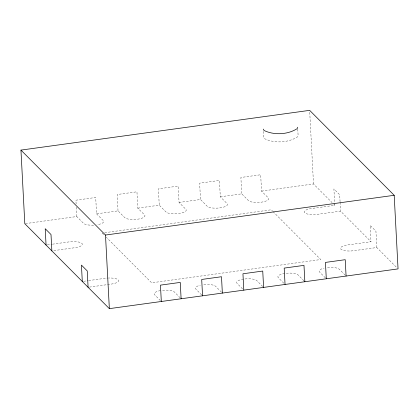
<?xml version="1.0" encoding="UTF-8"?>
<svg xmlns="http://www.w3.org/2000/svg" width="419" height="419" viewBox="0 0 419 419"><rect width="100%" height="100%" fill="white"/><g stroke="black" fill="none" stroke-linecap="round" stroke-linejoin="round"><path stroke-width="0.31" stroke-dasharray="2.1 1.57" d="M25.449 223.615L76.771 216.55L83.538 223.343A10.328 3.174 -3 0 0 93.673 225.144M76.111 203.969L75.918 200.193L95.71 197.469L96.569 213.821L118.017 210.872L124.778 217.665A10.328 3.174 -3 0 0 137.573 219.216A10.328 3.174 -3 0 0 144.576 214.942L137.809 208.143L136.955 191.787L117.158 194.516L118.017 210.872M137.809 208.143L159.257 205.19L166.024 211.988A10.328 3.174 -3 0 0 178.819 213.538A10.328 3.174 -3 0 0 185.816 209.259L179.054 202.466L178.195 186.109L158.403 188.838L159.257 205.19M179.054 202.466L200.502 199.512L207.264 206.31A10.328 3.174 -3 0 0 220.059 207.861A10.328 3.174 -3 0 0 227.061 203.582L220.294 196.789L219.441 180.432L199.643 183.155L200.502 199.512M220.294 196.789L241.742 193.835L248.504 200.633A10.328 3.174 -3 0 0 261.304 202.178A10.328 3.174 -3 0 0 268.301 197.904L261.54 191.111L260.681 174.754L240.883 177.478L241.742 193.835M261.54 191.111L313.506 183.957L332.047 202.587M104.713 232.707L271.213 209.783L272.591 211.166M47.347 244.885L51.841 244.267M52.48 244.177L69.161 241.878A10.328 3.174 -3 0 1 81.956 243.429A10.328 3.174 -3 0 1 74.959 247.702L53.145 250.709M340.066 201.701L339.704 194.783L333.906 188.959L334.76 205.31L311.668 208.494A10.328 3.174 -3 0 0 304.665 212.768A10.328 3.174 -3 0 0 317.461 214.319L340.558 211.139L370.993 241.716L347.901 244.895A10.328 3.174 -3 0 0 340.898 249.169A10.328 3.174 -3 0 0 353.699 250.719L376.791 247.54L397.144 267.987M83.58 281.285L88.074 280.667M88.713 280.578L105.394 278.284A10.328 3.174 -3 0 1 108.055 278.033M89.378 287.109L111.192 284.108A10.328 3.174 -3 0 0 118.525 280.306A10.328 3.174 -3 0 0 108.594 278.007M333.859 204.404L334.76 205.31M345.183 275.147L339.322 269.255A10.328 3.174 -3 0 0 326.521 267.71M273.052 211.626L320.734 259.534L151.641 282.815L106.248 237.212M325.385 277.87L319.524 271.983A10.328 3.174 -3 0 1 324.06 268.16M303.943 280.824L298.077 274.937A10.328 3.174 -3 0 0 285.281 273.387A10.328 3.174 -3 0 0 278.284 277.661L284.595 284.003M262.697 286.502L256.837 280.615A10.328 3.174 -3 0 0 244.041 279.064A10.328 3.174 -3 0 0 237.039 283.338L242.9 289.23M221.457 292.179L215.591 286.292A10.328 3.174 -3 0 0 202.796 284.742M201.659 294.908L195.799 289.016A10.328 3.174 -3 0 1 200.334 285.192M96.569 213.821L103.331 220.619A10.328 3.174 -3 0 1 96.972 224.799M180.212 297.857L174.351 291.97A10.328 3.174 -3 0 0 161.556 290.419M102.121 233.064L104.415 235.368M160.414 300.585L154.553 294.693A10.328 3.174 -3 0 1 160.917 290.514M376.791 247.54L375.937 231.183L370.139 225.359L370.993 241.716M340.097 202.33L340.558 211.139M309.751 112.308L313.506 183.957M297.768 129.115L298.098 135.41L297.616 136.804C288.241 142.884 274.414 143.549 264.415 138.616L263.724 137.285L263.394 130.995M76.279 207.112L76.771 216.55"/><path stroke-width="0.63" d="M297.668 127.229L297.186 128.628C287.811 134.709 273.984 135.374 263.986 130.44L263.3 129.104M20.95 150.102L309.646 110.354L394.195 195.296L398.05 268.898L109.354 308.646L24.805 223.704L20.95 150.102L105.494 235.043L109.354 308.646M105.494 235.043L394.195 195.296M346.084 276.053L345.23 259.696L325.432 262.42L326.286 278.776M304.843 281.73L303.985 265.374L284.187 268.102L285.046 284.454M263.598 287.408L262.744 271.051L242.947 273.78L243.806 290.137M222.358 293.085L221.499 276.729L201.701 279.457L202.56 295.814M181.113 298.763L180.259 282.411L160.461 285.135L161.32 301.491M88.095 287.287L87.241 270.931L81.443 265.107L82.297 281.463M51.862 250.887L51.003 234.53L45.205 228.706L46.064 245.057"/></g></svg>
